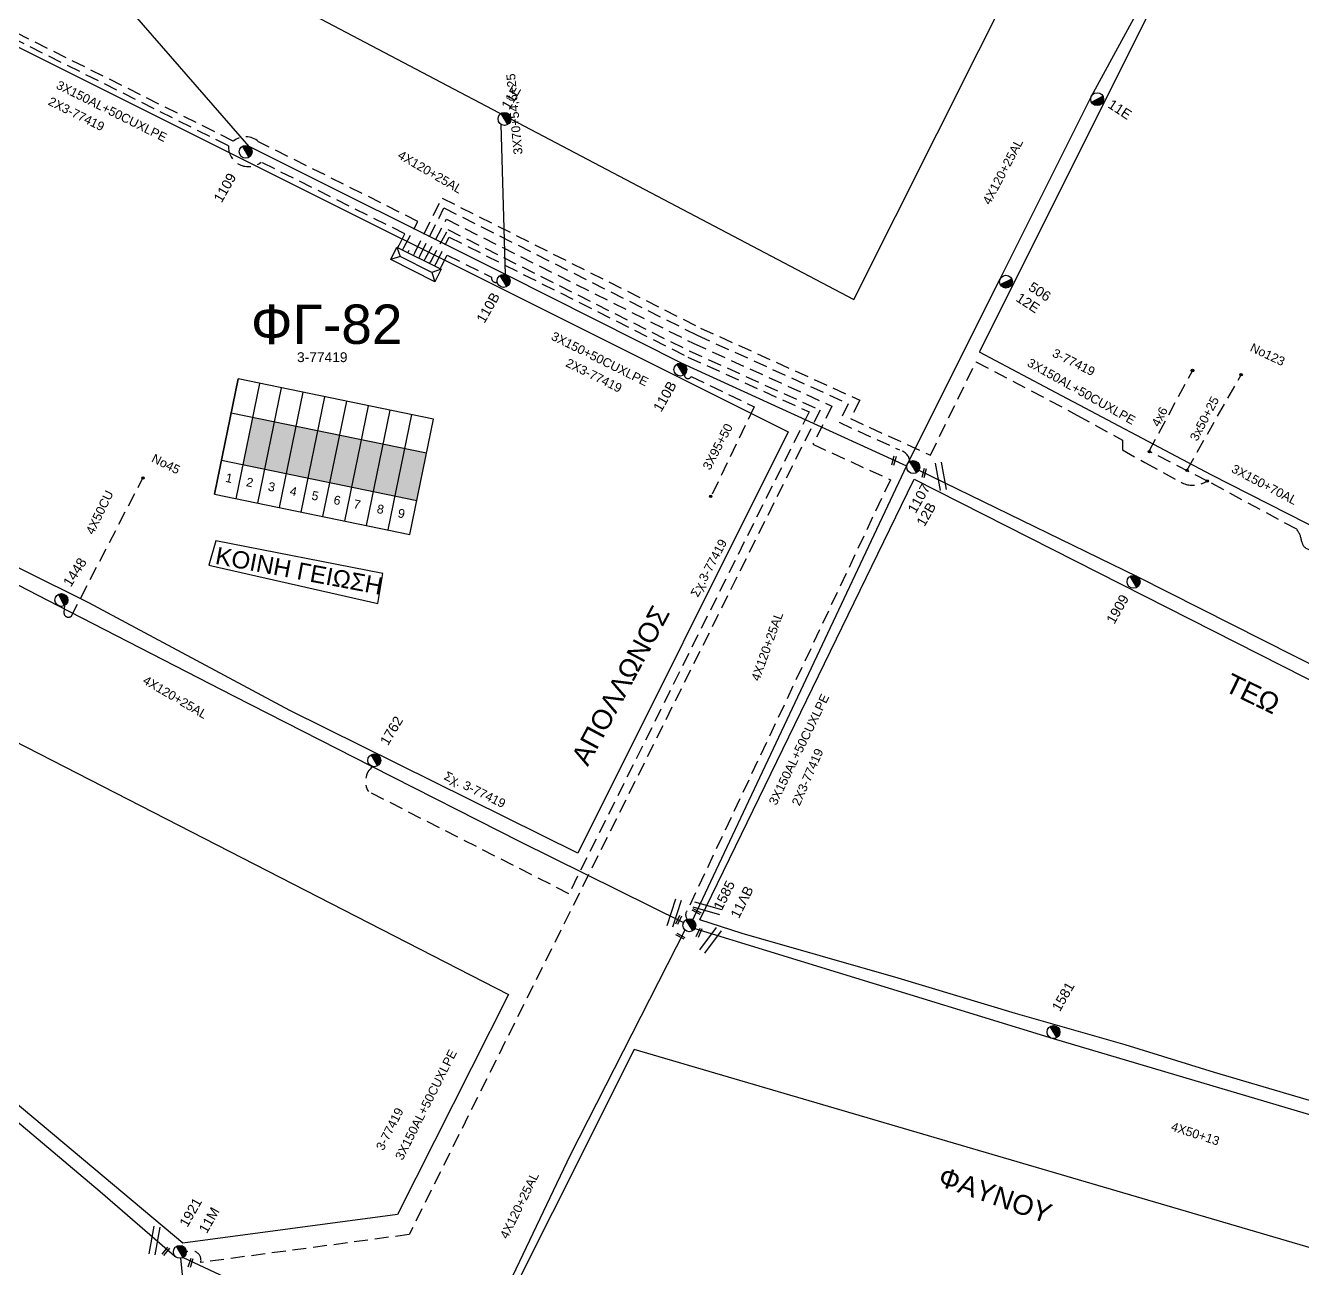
# Model space of a CAD drawing. Header units: millimetres. Extents: x 2662 to 4998, y 438 to 1235.
# Drawn here: x 4373.4 to 4490.6, y 810.6 to 924.7 of the extents above; entities that cross this region are included whole.
import ezdxf
from ezdxf.enums import TextEntityAlignment as Align

# ---------------------------------------------------------------- set-up
doc = ezdxf.new("R2010")
doc.units = ezdxf.units.MM
doc.linetypes.add('DASHED', pattern=[19.05, 12.7, -6.35])
for name, color, linetype in [('Άγνωστα', 7, 'Continuous'), ('Ασφαλειοκιβώτια Χ.Τ 9 αναχωρήσεων', 7, 'Continuous'), ('Γυμνά εναέρια ΧΤ (3Φ)   4x50CU', 7, 'Continuous'), ('Γυμνά εναέρια ΧΤ και ΦΟΠ (3Φ)   4x50+16AL', 7, 'Continuous'), ('Επιγραφές - Σχήματα', 7, 'Continuous'), ('Καλωδια ΧΤ    3Χ95+50', 7, 'DASHED'), ('Καλώδια ΧΤ   3x150+50CU', 7, 'DASHED'), ('Καλώδια ΧΤ   3x150+70AL', 7, 'DASHED'), ('Καλώδια ΧΤ   3x150AL+50CU', 7, 'DASHED'), ('Καλώδια ΧΤ   3x150AL+50XLPE', 7, 'DASHED'), ('Μηχανική τομή', 7, 'Continuous'), ('Στύλος ΦΜ', 7, 'Continuous'), ('Στύλος ΦΜ @ 1', 7, 'Continuous'), ('Συνδέσεις', 7, 'Continuous'), ('Συνεστραμμένα ΧΤ   3x70+54.6+25 AL', 7, 'SYN_LINE'), ('Συνεστραμμενα ΧΤ  4Χ120+25 Al', 7, 'Continuous'), ('Τομή', 7, 'Continuous'), ('Υπογεια καλωδια Παροχων ΧΤ 4Χ50', 7, 'DASHED'), ('Υποσταθμός πόλεως', 7, 'Continuous'), ('Υπόβαθρο ΔΕΗ', 7, 'Continuous'), ('Υπόγεια καλώδια Παροχών ΧΤ   4x6', 7, 'DASHED')]:
    doc.layers.add(name, color=color, linetype=linetype)
doc.styles.add('arial', font='ARIAL.TTF')
doc.styles.get("Standard").update_dxf_attribs({"font": 'ARIAL.TTF'})
doc.linetypes.add('SYN_LINE', pattern='A,0.5,-0.0001,["/\\/\\/\\/",Standard,S=0.1,R=0,X=0,Y=-0.05],-0.25', length=0.7501)

# ---------------------------------------------------------------- blocks, each defined once
blk = doc.blocks.new('ΤΟΜΗ')
at = {"layer": 'Τομή', "ltscale": 40}
for p, q in [((-5.68, 0), (5.68, 0)), ((5.68, -2.33), (-5.68, -2.33))]:
    blk.add_line(p, q, dxfattribs=at)
blk = doc.blocks.new('ΜΗΧΑΝΙΚΗ ΤΟΜΗ')
at = {"layer": 'Μηχανική τομή', "ltscale": 40}
for p, q in [((-1.89, 0.78), (1.89, 0.78)), ((1.89, 0), (-1.89, 0))]:
    blk.add_line(p, q, dxfattribs=at)
blk = doc.blocks.new('ΥΠΑΡΧΩΝ ΤΣΙΜΕΝΤΕΝΙΟΣ ΣΤΥΛΟΣ')
at = {"layer": 'Στύλος ΦΜ'}
blk.add_hatch(color=7, dxfattribs=at).paths.add_polyline_path([(-1.29, -2.28, 0.574793), (2.62, 0, 0.268822), (1.3, 2.27)])
at = {"layer": 'Στύλος ΦΜ', "color": 7}
blk.add_line((-1.29, -2.28), (1.3, 2.27), dxfattribs=at)
blk.add_circle((0, 0), 2.62, dxfattribs=at)
at = {"layer": 'Στύλος ΦΜ', "flags": 4}
for tag, p in [('ΑΡΙΘΜΟΣ', (-4.68, 8.05)), ('ΤΥΠΟΣ', (-4.91, 3.03))]:
    blk.add_attdef(tag, p, '', height=4, dxfattribs=at)
blk = doc.blocks.new('_ΣΥΝΔΕΣΗ')
at = {"layer": 'Συνδέσεις', "linetype": 'SYN_LINE', "ltscale": 40}
blk.add_hatch(color=256, dxfattribs=at).paths.add_polyline_path([(0.5, -0.01, 1), (-0.5, -0.01, 1)])
at = {"layer": 'Συνδέσεις'}
blk.add_circle((0, -0.01), 0.5, dxfattribs=at)
blk = doc.blocks.new('ΑΣΦΑΛΕΙΟΚΙΒΩΤΙΟ ΥΠΟΣΤΑΘΜΟΥ 9 ΑΝΑΧΩΡΗΣΕΩΝ')
at = {"layer": 'Ασφαλειοκιβώτια Χ.Τ 9 αναχωρήσεων', "ltscale": 40}
for p, q in [((-23.8, 40.36), (24.02, 40.36)), ((-9.72, 40.36), (-9.72, -40.64)), ((9.94, 40.36), (9.94, -40.64)), ((-23.8, 31.36), (24.02, 31.36)), ((-23.8, 22.36), (24.02, 22.36)), ((-23.8, 13.36), (24.02, 13.36)), ((-23.8, 4.36), (24.02, 4.36)), ((-23.8, -4.64), (24.02, -4.64)), ((-23.8, -13.64), (24.02, -13.64)), ((-23.8, -22.64), (24.02, -22.64)), ((-23.8, -31.64), (24.02, -31.64))]:
    blk.add_line(p, q, dxfattribs=at)
at = {"layer": 'Ασφαλειοκιβώτια Χ.Τ 9 αναχωρήσεων'}
blk.add_lwpolyline([(-23.8, -40.64), (24.02, -40.64), (24.02, 40.36), (-23.8, 40.36)], close=True, dxfattribs=at)
for s, p in [('1', (-17.96, 37.24)), ('2', (-17.96, 28.67)), ('3', (-17.96, 19.6)), ('4', (-17.96, 10.58)), ('5', (-17.96, 1.57)), ('6', (-17.96, -7.57)), ('7', (-17.96, -15.81)), ('8', (-17.96, -25.5)), ('9', (-17.96, -34.19))]:
    blk.add_text(s, height=3.6, rotation=270, dxfattribs=at).set_placement(p)
at = {"layer": 'Ασφαλειοκιβώτια Χ.Τ 9 αναχωρήσεων', "ltscale": 40}
for tag, height, p in [('ΟΝΟΜΑ', 5, (-0.16, 44.31)), ('ΚΕΙΜΕΝΟ 1', 2, (17.06, 35.59)), ('ΚΕΙΜΕΝΟ 2', 2, (17.06, 26.88)), ('ΚΕΙΜΕΝΟ 3', 2, (17.06, 17.69)), ('ΚΕΙΜΕΝΟ 4', 2, (17.06, 8.71)), ('ΚΕΙΜΕΝΟ 5', 2, (17.06, -0.13)), ('ΚΕΙΜΕΝΟ 6', 2, (17.06, -9.05)), ('ΚΕΙΜΕΝΟ 7', 2, (17.06, -18.13)), ('ΚΕΙΜΕΝΟ 8', 2, (17.06, -26.85)), ('ΚΕΙΜΕΝΟ 9', 2, (17.06, -35.99)), ('ΣΧ', 2, (-0.1, -42.64))]:
    blk.add_attdef(tag, text='', height=height, dxfattribs=at).set_placement(p, align=Align.MIDDLE_CENTER)
blk = doc.blocks.new('ΥΠΟΣΤΑΘΜΟΣ ΠΟΛΕΩΣ 9 ΑΝΑΧΩΡΗΣΕΩΝ')
at = {"layer": 'Υποσταθμός πόλεως', "ltscale": 40}
for p, q in [((-9.63, -2.82), (-9.63, -4)), ((-7.12, -2.82), (-7.12, -4)), ((-4.84, -2.82), (-4.84, -4)), ((-2.36, -2.82), (-2.36, -4)), ((0.09, -2.82), (0.09, -4)), ((2.55, -2.82), (2.55, -4)), ((5.02, -2.82), (5.02, -4)), ((7.48, -2.82), (7.48, -4)), ((9.61, -2.82), (9.61, -4))]:
    blk.add_line(p, q, dxfattribs=at)
blk.add_lwpolyline([(-10.02, 2.82), (10.02, 2.82), (10.02, -2.82), (-10.02, -2.82)], close=True, dxfattribs=at)
for points in [[(-7.21, 0), (-10.02, 2.82)], [(-10.02, -2.82), (-7.21, 0)], [(-7.21, 0), (7.21, 0)], [(7.21, 0), (10.02, 2.82)], [(10.02, -2.82), (7.21, 0)]]:
    blk.add_lwpolyline(points, dxfattribs=at)
at = {"layer": 'Υποσταθμός πόλεως', "linetype": 'SYN_LINE', "ltscale": 40, "flags": 1}
for tag, p in [('ΜΕΤΑΣΧΗΜΑΤΙΣΜΟΣ', (10.79, 1.71)), ('ΙΣΧΥΣ', (10.77, -1.08)), ('ΑΡΙΘΜΟΣ', (10.89, -3.8))]:
    blk.add_attdef(tag, p, '', height=1.8, dxfattribs=at)

msp = doc.modelspace()

# ---------------------------------------------------------------- hatches: boundary and pattern name
at = {"layer": 'Ασφαλειοκιβώτια Χ.Τ 9 αναχωρήσεων'}
h = msp.add_hatch(color=173, dxfattribs=at)
h.dxf.hatch_style = 1
h.paths.add_polyline_path([(4394.25, 888.75), (4393.35, 884.4), (4395.35, 883.99), (4396.24, 888.34)])
h = msp.add_hatch(color=30, dxfattribs=at)
h.dxf.hatch_style = 1
h.paths.add_polyline_path([(4396.24, 888.34), (4395.35, 883.99), (4397.34, 883.58), (4398.23, 887.93)])
h = msp.add_hatch(color=6, dxfattribs=at)
h.dxf.hatch_style = 1
h.paths.add_polyline_path([(4398.23, 887.93), (4397.34, 883.58), (4399.33, 883.17), (4400.22, 887.52)])
h = msp.add_hatch(color=133, dxfattribs=at)
h.dxf.hatch_style = 1
h.paths.add_polyline_path([(4400.22, 887.52), (4399.33, 883.17), (4401.32, 882.76), (4402.22, 887.11)])
h = msp.add_hatch(color=85, dxfattribs=at)
h.dxf.hatch_style = 1
h.paths.add_polyline_path([(4402.22, 887.11), (4401.32, 882.76), (4403.32, 882.35), (4404.21, 886.7)])
h = msp.add_hatch(color=2, dxfattribs=at)
h.dxf.hatch_style = 1
h.paths.add_polyline_path([(4404.21, 886.7), (4403.32, 882.35), (4405.31, 881.94), (4406.2, 886.29)])
h = msp.add_hatch(color=1, dxfattribs=at)
h.dxf.hatch_style = 1
h.paths.add_polyline_path([(4406.2, 886.29), (4405.31, 881.94), (4407.3, 881.53), (4408.19, 885.89)])
h = msp.add_hatch(color=5, dxfattribs=at)
h.dxf.hatch_style = 1
h.paths.add_polyline_path([(4408.19, 885.89), (4407.3, 881.53), (4409.29, 881.13), (4410.19, 885.48)])

# ---------------------------------------------------------------- linework, layer by layer
at = {"layer": 'Άγνωστα', "color": 30, "linetype": 'DASHED', "ltscale": 0.1}
msp.add_lwpolyline([(4479.97, 883.88), (4484.94, 892.66)], dxfattribs=at)
at = {"layer": 'Γυμνά εναέρια ΧΤ και ΦΟΠ (3Φ)   4x50+16AL', "color": 62, "linetype": 'Continuous', "ltscale": 0.1}
msp.add_lwpolyline([(4434.8, 841.82), (4467.68, 831.73), (4507.72, 819.87), (4537.57, 811.49)], dxfattribs=at)
at = {"layer": 'Επιγραφές - Σχήματα', "color": 190}
msp.add_lwpolyline([(4390.2, 875.18), (4405.71, 871.65), (4406.19, 874.4), (4390.84, 877.42)], close=True, dxfattribs=at)
at = {"layer": 'Καλωδια ΧΤ    3Χ95+50', "color": 1, "linetype": 'DASHED', "ltscale": 0.1}
msp.add_lwpolyline([(4433.86, 892.68, 0.888286), (4434.48, 892.5), (4440.26, 889.7), (4436.27, 881.46)], format="xyb", dxfattribs=at)
at = {"layer": 'Καλώδια ΧΤ   3x150+70AL', "color": 30, "ltscale": 0.1}
msp.add_lwpolyline([(4492.76, 876.9), (4492.76, 876.9, -0.319457), (4490.93, 876.72, -0.228864), (4490.51, 877.33, 0.119613), (4490.05, 878.47), (4481.86, 882.89), (4476.49, 885.63)], format="xyb", dxfattribs=at)
at = {"layer": 'Καλώδια ΧΤ   3x150AL+50CU', "color": 30, "ltscale": 0.1}
msp.add_lwpolyline([(4409.1, 903.85), (4411.61, 908.87), (4435.34, 896.94), (4449.94, 890.33), (4449.09, 888.63), (4456.43, 885.27), (4460.61, 893.84), (4460.61, 893.84), (4469.88, 888.96), (4474.06, 886.65), (4474.06, 885.75), (4476.11, 884.61), (4479.43, 882.79, 0.231453), (4481.36, 882.68), (4481.86, 882.89)], format="xyb", dxfattribs=at)
at = {"layer": 'Καλώδια ΧΤ   3x150AL+50XLPE', "color": 6, "linetype": 'DASHED', "ltscale": 0.1}
msp.add_lwpolyline([(4408.11, 904.35), (4409.39, 906.73), (4394.77, 914.04, 0.369416), (4392.45, 914.1), (4366.15, 927.23), (4367.48, 929.91), (4359.99, 933.62, 1.055549), (4359.58, 933.27), (4359.83, 933.14)], format="xyb", dxfattribs=at)
at = {"layer": 'Καλώδια ΧΤ   3x150AL+50XLPE', "color": 85, "linetype": 'DASHED', "ltscale": 0.1}
msp.add_lwpolyline([(4407.68, 904.56), (4408.19, 905.59), (4395.01, 912.17, -0.643115), (4392, 913.67), (4365.28, 927.01, 0.591262), (4365.5, 928.34)], format="xyb", dxfattribs=at)
at = {"layer": 'Καλώδια ΧΤ   3x150AL+50XLPE', "color": 5, "linetype": 'DASHED', "ltscale": 0.1}
msp.add_lwpolyline([(4409.6, 903.6), (4411.78, 907.97), (4435.01, 896.29), (4448.89, 890), (4448.04, 888.29), (4453.6, 885.75, -0.31223), (4454.55, 884.69)], format="xyb", dxfattribs=at)
at = {"layer": 'Καλώδια ΧΤ   3x150AL+50XLPE', "color": 2, "linetype": 'DASHED', "ltscale": 0.1}
msp.add_lwpolyline([(4410.54, 902.98), (4412.15, 905.98), (4434.29, 894.85), (4446.31, 889.41), (4408.59, 813.74), (4389.47, 811.17, 0.668994), (4388.14, 812.11)], format="xyb", dxfattribs=at)
at = {"layer": 'Καλώδια ΧΤ   3x150AL+50XLPE', "color": 133, "linetype": 'DASHED', "ltscale": 0.1}
msp.add_lwpolyline([(4410.1, 903.35), (4412.01, 906.93), (4434.66, 895.55), (4447.39, 889.78), (4445.65, 886.27), (4452.75, 883.02), (4434.1, 843.46, 0.379892), (4434.12, 842.7)], format="xyb", dxfattribs=at)
at = {"layer": 'Καλώδια ΧΤ   3x150AL+50XLPE', "color": 173, "linetype": 'DASHED', "ltscale": 0.1}
msp.add_lwpolyline([(4411.06, 902.87), (4412.26, 905.29), (4434.18, 894.28), (4445.3, 889.24), (4423.25, 845.02), (4404.86, 854.39, -0.392047), (4405.24, 856.68)], format="xyb", dxfattribs=at)
at = {"layer": 'Καλώδια ΧΤ   3x150AL+50XLPE', "color": 1, "linetype": 'DASHED', "ltscale": 0.1}
msp.add_lwpolyline([(4411.57, 902.62), (4412.08, 903.64), (4416.15, 901.61, 0.586352), (4416.68, 901.16)], format="xyb", dxfattribs=at)
at = {"layer": 'Συνεστραμμένα ΧΤ   3x70+54.6+25 AL', "color": 1, "linetype": 'SYN_LINE', "ltscale": 10}
for points in [[(4454.26, 884.27), (4433.65, 893.7), (4417.49, 901.82), (4393.92, 913.61), (4370.37, 940.64)], [(4417.43, 901.83), (4417.05, 915.62)]]:
    msp.add_lwpolyline(points, dxfattribs=at)
at = {"layer": 'Συνεστραμμενα ΧΤ  4Χ120+25 Al', "color": 5, "linetype": 'SYN_LINE', "ltscale": 10}
for points in [[(4454.24, 884.28), (4454.24, 884.28), (4462.83, 901.46), (4471.2, 918.22), (4480.29, 934.93)], [(4454.24, 884.28), (4434.51, 842.4)]]:
    msp.add_lwpolyline(points, dxfattribs=at)
at = {"layer": 'Συνεστραμμενα ΧΤ  4Χ120+25 Al', "color": 173, "linetype": 'SYN_LINE', "ltscale": 10}
msp.add_lwpolyline([(4345.97, 888.14), (4360.82, 879.49), (4376.36, 871.48), (4392.48, 863.18), (4405.13, 856.73), (4418.74, 849.8), (4433.77, 842.39)], dxfattribs=at)
at = {"layer": 'Συνεστραμμενα ΧΤ  4Χ120+25 Al', "color": 6, "linetype": 'SYN_LINE', "ltscale": 10}
msp.add_lwpolyline([(4455.37, 883.91), (4475.41, 874.13), (4507.11, 858.11), (4544, 838.68)], dxfattribs=at)
at = {"layer": 'Συνεστραμμενα ΧΤ  4Χ120+25 Al', "color": 85, "linetype": 'SYN_LINE', "ltscale": 10}
msp.add_lwpolyline([(4324.97, 844.95), (4333.64, 843.98), (4343.9, 842.83), (4347.79, 842.39), (4351.37, 841.95), (4363.65, 831.46), (4368.64, 827.45), (4380.24, 817.69), (4386.83, 811.97), (4387.17, 811.69)], dxfattribs=at)
at = {"layer": 'Συνεστραμμενα ΧΤ  4Χ120+25 Al', "color": 133, "linetype": 'SYN_LINE', "ltscale": 10}
for points in [[(4433.9, 841.69), (4423.36, 821.01), (4413.72, 800.81)], [(4387.85, 811.64), (4413.15, 799.78), (4438.81, 783.73), (4463.49, 778.47)]]:
    msp.add_lwpolyline(points, dxfattribs=at)
at = {"layer": 'Συνεστραμμενα ΧΤ  4Χ120+25 Al', "color": 2, "linetype": 'SYN_LINE', "ltscale": 10}
msp.add_lwpolyline([(4387.61, 811.56), (4389.38, 794.03)], dxfattribs=at)
at = {"layer": 'Υπογεια καλωδια Παροχων ΧΤ 4Χ50', "color": 5, "linetype": 'DASHED', "ltscale": 0.1}
msp.add_lwpolyline([(4376.96, 871.46), (4376.91, 870.85, 0.638252), (4377.57, 870.48), (4384.16, 883.18)], format="xyb", dxfattribs=at)
at = {"layer": 'Υπόβαθρο ΔΕΗ'}
msp.add_lwpolyline([(4394.07, 965.81), (4378.95, 936.67), (4449.41, 899.55), (4464.7, 930.06)], close=True, dxfattribs=at)
for points in [[(4460.95, 894.78), (4490.69, 954.32), (4513.06, 924.9), (4536.12, 894.88), (4551.58, 875.3), (4552.97, 873.48), (4546.93, 850.76), (4503.31, 872.72), (4482.18, 883.47), (4466.93, 891.54), (4460.92, 894.72)], [(4424.07, 848.73), (4397.65, 861.84), (4379.19, 871.72), (4361.16, 880.68), (4354.01, 884.49), (4372.37, 922.91), (4443.36, 887.41), (4424.07, 848.73)], [(4435.26, 842.62), (4454.88, 882.95), (4454.95, 883.08), (4543.6, 838.1)], [(4407.52, 815.59), (4387.82, 812.94), (4339.18, 853.74), (4347.81, 871.62), (4417.71, 835.78), (4407.52, 815.59)], [(4543.63, 838.09), (4536.93, 812.59), (4482.51, 828.61), (4474.29, 831.14), (4464.23, 834.03), (4453.48, 837.28), (4439.15, 841.38), (4435.26, 842.62)], [(4414.26, 800.81), (4526.87, 776.82), (4533.43, 800.16), (4429.25, 830.71), (4414.26, 800.81)]]:
    msp.add_lwpolyline(points, dxfattribs=at)
at = {"layer": 'Υπόγεια καλώδια Παροχών ΧΤ   4x6', "color": 30, "ltscale": 0.1}
msp.add_lwpolyline([(4476.49, 885.63), (4480.47, 893.02)], dxfattribs=at)

# ---------------------------------------------------------------- block references
at = {"layer": 'Ασφαλειοκιβώτια Χ.Τ 9 αναχωρήσεων', "xscale": 0.2259914949150552, "yscale": 0.2259914949150552, "zscale": 0.2259914949150552, "rotation": 78.40048782280246}
msp.add_blockref('ΑΣΦΑΛΕΙΟΚΙΒΩΤΙΟ ΥΠΟΣΤΑΘΜΟΥ 9 ΑΝΑΧΩΡΗΣΕΩΝ', (4400.74, 885.12), dxfattribs=at)
at = {"layer": 'Μηχανική τομή'}
for p, xscale, yscale, zscale, rotation in [((4453.16, 884.74), 0.2259914949150552, 0.2259914949150552, 0.2259914949150552, 74.99357784337415), ((4455.94, 883.62), 0.2259914949150552, 0.2259914949150552, 0.2259914949150552, 74.99357784337415), ((4433.25, 842.65), 0.2259914949150552, 0.2259914949150552, 0.2259914949150552, 245.2524346522103), ((4435.01, 843.47), 0.2259914949150552, 0.2259914949150552, 0.2259914949150552, 151.617329338286), ((4433.53, 841.2), 0.2259914949150552, 0.2259914949150552, 0.2259914949150552, 151.617329338286), ((4435.12, 841.48), 0.2259914949150552, 0.2259914949150552, 0.2259914949150552, 245.2524346522103), ((4386.33, 812.15), 0.2259914949150553, 0.2259914949150553, 0.2259914949150553, 51.13323875634009), ((4388.62, 811.11), 0.2259914949150553, 0.2259914949150553, 0.2259914949150553, 71.60315091203833)]:
    msp.add_blockref('ΜΗΧΑΝΙΚΗ ΤΟΜΗ', p, dxfattribs=dict(at, xscale=xscale, yscale=yscale, zscale=zscale, rotation=rotation))
at = {"layer": 'Στύλος ΦΜ @ 1', "ltscale": 40}
ref = msp.add_blockref('ΥΠΑΡΧΩΝ ΤΣΙΜΕΝΤΕΝΙΟΣ ΣΤΥΛΟΣ', (4417.34, 916.14), dxfattribs=dict(at, xscale=0.2259914949150554, yscale=0.2259914949150554, zscale=0.2259914949150554, rotation=60.43658789886273))
ref.add_attrib('ΤΥΠΟΣ', '11E', (4417.79, 916.91), dxfattribs={"layer": 'Στύλος ΦΜ', "height": 0.904, "rotation": 60.4366, "flags": 4})
ref = msp.add_blockref('ΥΠΑΡΧΩΝ ΤΣΙΜΕΝΤΕΝΙΟΣ ΣΤΥΛΟΣ', (4471.73, 917.95), dxfattribs=dict(at, xscale=0.2259914949150553, yscale=0.2259914949150553, zscale=0.2259914949150553, rotation=326.9713278593818))
ref.add_attrib('ΑΡΙΘΜΟΣ', '11E', (4472.63, 917.24), dxfattribs={"layer": 'Στύλος ΦΜ', "height": 0.904, "rotation": 326.9713, "flags": 4})
ref = msp.add_blockref('ΥΠΑΡΧΩΝ ΤΣΙΜΕΝΤΕΝΙΟΣ ΣΤΥΛΟΣ', (4393.59, 913.12), dxfattribs=dict(at, xscale=0.2259914949150554, yscale=0.2259914949150554, zscale=0.2259914949150554, rotation=60.43658789886273))
ref.add_attrib('ΤΥΠΟΣ', '1109', (4391.38, 908.38), dxfattribs={"layer": 'Στύλος ΦΜ', "height": 0.904, "rotation": 60.4366, "flags": 4})
ref = msp.add_blockref('ΥΠΑΡΧΩΝ ΤΣΙΜΕΝΤΕΝΙΟΣ ΣΤΥΛΟΣ', (4417.26, 901.27), dxfattribs=dict(at, xscale=0.2259914949150554, yscale=0.2259914949150554, zscale=0.2259914949150554, rotation=60.43658789886273))
ref.add_attrib('ΤΥΠΟΣ', '110B', (4415.5, 897.31), dxfattribs={"layer": 'Στύλος ΦΜ', "height": 0.904, "rotation": 60.4366, "flags": 4})
ref = msp.add_blockref('ΥΠΑΡΧΩΝ ΤΣΙΜΕΝΤΕΝΙΟΣ ΣΤΥΛΟΣ', (4463.36, 901.2), dxfattribs=dict(at, xscale=0.2259914949150553, yscale=0.2259914949150553, zscale=0.2259914949150553, rotation=326.9713278593818))
ref.add_attrib('ΤΥΠΟΣ', '12E', (4464.19, 899.48), dxfattribs={"layer": 'Στύλος ΦΜ', "height": 0.904, "rotation": 326.9713, "flags": 4})
ref.add_attrib('ΑΡΙΘΜΟΣ', '506', (4465.34, 900.48), dxfattribs={"layer": 'Στύλος ΦΜ', "height": 0.904, "rotation": 326.9713, "flags": 4})
ref = msp.add_blockref('ΥΠΑΡΧΩΝ ΤΣΙΜΕΝΤΕΝΙΟΣ ΣΤΥΛΟΣ', (4433.48, 893.13), dxfattribs=dict(at, xscale=0.2259914949150554, yscale=0.2259914949150554, zscale=0.2259914949150554, rotation=60.43658789886273))
ref.add_attrib('ΤΥΠΟΣ', '110B', (4431.72, 889.17), dxfattribs={"layer": 'Στύλος ΦΜ', "height": 0.904, "rotation": 60.4366, "flags": 4})
ref = msp.add_blockref('ΥΠΑΡΧΩΝ ΤΣΙΜΕΝΤΕΝΙΟΣ ΣΤΥΛΟΣ', (4454.85, 884.18), dxfattribs=dict(at, xscale=0.2259914949150554, yscale=0.2259914949150554, zscale=0.2259914949150554, rotation=60.43658789886273))
ref.add_attrib('ΤΥΠΟΣ', '1107', (4455.07, 879.86), dxfattribs={"layer": 'Στύλος ΦΜ', "height": 0.904, "rotation": 60.4366, "flags": 4})
ref.add_attrib('ΑΡΙΘΜΟΣ', '12Β', (4455.88, 878.65), dxfattribs={"layer": 'Στύλος ΦΜ', "height": 0.904, "rotation": 60.4366, "flags": 4})
ref = msp.add_blockref('ΥΠΑΡΧΩΝ ΤΣΙΜΕΝΤΕΝΙΟΣ ΣΤΥΛΟΣ', (4376.68, 871.98), dxfattribs=dict(at, xscale=0.2259914949150554, yscale=0.2259914949150554, zscale=0.2259914949150554, rotation=57.52124589162437))
ref.add_attrib('ΑΡΙΘΜΟΣ', '1448', (4377.54, 873.11), dxfattribs={"layer": 'Στύλος ΦΜ', "height": 0.904, "rotation": 57.5212, "flags": 4})
ref = msp.add_blockref('ΥΠΑΡΧΩΝ ΤΣΙΜΕΝΤΕΝΙΟΣ ΣΤΥΛΟΣ', (4475.07, 873.65), dxfattribs=dict(at, xscale=0.2259914949150554, yscale=0.2259914949150554, zscale=0.2259914949150554, rotation=60.43658789886273))
ref.add_attrib('ΤΥΠΟΣ', '1909', (4473.3, 869.7), dxfattribs={"layer": 'Στύλος ΦΜ', "height": 0.904, "rotation": 60.4366, "flags": 4})
ref = msp.add_blockref('ΥΠΑΡΧΩΝ ΤΣΙΜΕΝΤΕΝΙΟΣ ΣΤΥΛΟΣ', (4405.39, 857.26), dxfattribs=dict(at, xscale=0.2259914949150554, yscale=0.2259914949150554, zscale=0.2259914949150554, rotation=59.24924177454155))
ref.add_attrib('ΑΡΙΘΜΟΣ', '1762', (4406.64, 858.55), dxfattribs={"layer": 'Στύλος ΦΜ', "height": 0.904, "rotation": 59.2492, "flags": 4})
ref = msp.add_blockref('ΥΠΑΡΧΩΝ ΤΣΙΜΕΝΤΕΝΙΟΣ ΣΤΥΛΟΣ', (4434.3, 842.13), dxfattribs=dict(at, xscale=0.2259914949150554, yscale=0.2259914949150554, zscale=0.2259914949150554, rotation=63.56721500158984))
ref.add_attrib('ΤΥΠΟΣ', '11ΛΒ', (4438.85, 842.67), dxfattribs={"layer": 'Στύλος ΦΜ', "height": 0.904, "rotation": 63.5672, "flags": 4})
ref.add_attrib('ΑΡΙΘΜΟΣ', '1585', (4437.28, 843.42), dxfattribs={"layer": 'Στύλος ΦΜ', "height": 0.904, "rotation": 63.5672, "flags": 4})
ref = msp.add_blockref('ΥΠΑΡΧΩΝ ΤΣΙΜΕΝΤΕΝΙΟΣ ΣΤΥΛΟΣ', (4467.72, 832.32), dxfattribs=dict(at, xscale=0.2259914949150554, yscale=0.2259914949150554, zscale=0.2259914949150554, rotation=60.43658789886273))
ref.add_attrib('ΑΡΙΘΜΟΣ', '1581', (4468.31, 834.14), dxfattribs={"layer": 'Στύλος ΦΜ', "height": 0.904, "rotation": 60.4366, "flags": 4})
ref = msp.add_blockref('ΥΠΑΡΧΩΝ ΤΣΙΜΕΝΤΕΝΙΟΣ ΣΤΥΛΟΣ', (4387.55, 812.15), dxfattribs=dict(at, xscale=0.2259914949150554, yscale=0.2259914949150554, zscale=0.2259914949150554, rotation=60.43658789886273))
ref.add_attrib('ΤΥΠΟΣ', '11Μ', (4390.02, 813.77), dxfattribs={"layer": 'Στύλος ΦΜ', "height": 0.904, "rotation": 60.4366, "flags": 4})
ref.add_attrib('ΑΡΙΘΜΟΣ', '1921', (4388.24, 814.34), dxfattribs={"layer": 'Στύλος ΦΜ', "height": 0.904, "rotation": 60.4366, "flags": 4})
at = {"layer": 'Συνδέσεις', "xscale": 0.2259914949150555, "yscale": 0.2259914949150555, "zscale": 0.2259914949150555}
for p in [(4480.48, 893.05), (4484.94, 892.67), (4476.52, 885.59), (4479.97, 883.88), (4384.16, 883.18), (4481.84, 882.9), (4436.27, 881.5)]:
    msp.add_blockref('_ΣΥΝΔΕΣΗ', p, dxfattribs=at)
at = {"layer": 'Τομή'}
for p, xscale, yscale, zscale, rotation in [((4457.64, 883.38), 0.2259914949150551, 0.2259914949150551, 0.2259914949150551, 280.6064270528397), ((4433.16, 843.18), 0.2259914949150552, 0.2259914949150552, 0.2259914949150552, 252.2386800208107), ((4435.88, 843.43), 0.2259914949150552, 0.2259914949150552, 0.2259914949150552, 163.9779264965972), ((4436.46, 840.59), 0.2259914949150552, 0.2259914949150552, 0.2259914949150552, 233.2569599124057), ((4385.48, 813.14), 0.2259914949150551, 0.2259914949150551, 0.2259914949150551, 259.9926057896498)]:
    msp.add_blockref('ΤΟΜΗ', p, dxfattribs=dict(at, xscale=xscale, yscale=yscale, zscale=zscale, rotation=rotation))
at = {"layer": 'Υποσταθμός πόλεως', "xscale": 0.2259914949153606, "yscale": 0.2259914949153606, "zscale": 0.2259914949153606, "rotation": 153.4577556779487}
msp.add_blockref('ΥΠΟΣΤΑΘΜΟΣ ΠΟΛΕΩΣ 9 ΑΝΑΧΩΡΗΣΕΩΝ', (4409.21, 902.78), dxfattribs=at)

# ---------------------------------------------------------------- texts
at = {"ltscale": 40, "insert": (4394.06, 899.1), "char_height": 3.6159, "width": 19.1112, "attachment_point": 1, "style": 'arial'}
msp.add_mtext('{\\fArial|b0|i0|c204|p34;Ф}Γ-82', dxfattribs=at)
at = {"layer": 'Άγνωστα', "ltscale": 40, "width": 62.5458, "attachment_point": 1, "style": 'arial'}
for s, insert, char_height, rotation in [('3X70+54,6+25', (4418.19, 912.83), 0.8136, 95.3201), ('3X150AL+50CUXLPE', (4376.49, 919.7), 0.8136, 333.5015), ('2X3-77419', (4375.75, 918.2), 0.814, 333.5015), ('4X120+25AL', (4461.17, 908.57), 0.814, 62.2367), ('4X120+25AL', (4407.88, 913.29), 0.814, 329.6165), ('Νο123', (4486.03, 895.6), 0.814, 334.7298), ('2X3-77419', (4423.24, 894.2), 0.814, 333.4874), ('3-77419', (4467.9, 895.1), 0.814, 333.4874), ('3x50+25', (4480.19, 886.87), 0.814, 62.4068), ('3X95+50', (4435.48, 884.21), 0.814, 62.4068), ('Νο45', (4385.24, 885.44), 0.814, 333.4234), ('4X120+25AL', (4439.95, 864.75), 0.814, 70.3617), ('4X120+25AL', (4384.48, 865.08), 0.814, 329.6165), ('3X150AL+50CUXLPE', (4441.55, 853.43), 0.8136, 63.9925), ('2X3-77419', (4443.67, 853.34), 0.814, 66.5581), ('Σχ. 3-77419', (4412.07, 856.29), 0.8136, 333.7928), ('3-77419', (4405.5, 821.75), 0.814, 63.2575), ('4X50+13', (4478.69, 824.09), 0.814, 341.9409), ('4X120+25AL', (4416.88, 813.63), 0.814, 63.7707)]:
    msp.add_mtext(s, dxfattribs=dict(at, insert=insert, char_height=char_height, rotation=rotation))
at = {"layer": 'Άγνωστα', "insert": (4398.3, 894.72), "char_height": 0.904, "width": 19.0092, "attachment_point": 1}
msp.add_mtext('3-77419', dxfattribs=at)
at = {"layer": 'Γυμνά εναέρια ΧΤ (3Φ)   4x50CU', "ltscale": 40, "insert": (4378.88, 878.27), "char_height": 0.814, "width": 62.5458, "attachment_point": 1, "rotation": 64.1926, "style": 'arial'}
msp.add_mtext('4X50CU', dxfattribs=at)
at = {"layer": 'Επιγραφές - Σχήματα', "color": 190, "insert": (4391.01, 876.87), "char_height": 1.5819, "width": 15.8787, "attachment_point": 1, "rotation": 349.3541}
msp.add_mtext('KOINH ΓΕΙΩΣΗ', dxfattribs=at)
at = {"layer": 'Επιγραφές - Σχήματα', "insert": (4434.37, 872.55), "char_height": 0.814, "width": 13.561, "attachment_point": 1, "rotation": 62.1152}
msp.add_mtext('Σχ.3-77419', dxfattribs=at)
at = {"layer": 'Επιγραφές - Σχήματα', "ltscale": 40, "width": 19.1112, "attachment_point": 1, "style": 'arial'}
for s, insert, char_height, rotation in [('ΑΠΟΛΛΩΝΟΣ', (4423.39, 857.49), 1.808, 61.8645), ('TEΩ', (4484.09, 865.31), 1.808, 334.0746), ('{\\fArial|b0|i0|c204|p34;Ф}AYNOY', (4457.6, 820), 1.8079, 340.6092)]:
    msp.add_mtext(s, dxfattribs=dict(at, insert=insert, char_height=char_height, rotation=rotation))
at = {"layer": 'Καλώδια ΧΤ   3x150+50CU', "ltscale": 40, "insert": (4421.91, 896.65), "char_height": 0.8136, "width": 62.5458, "attachment_point": 1, "rotation": 333.4874, "style": 'arial'}
msp.add_mtext('3X150+50CUXLPE', dxfattribs=at)
at = {"layer": 'Καλώδια ΧΤ   3x150+70AL', "ltscale": 40, "insert": (4484.35, 884.48), "char_height": 0.814, "width": 62.5458, "attachment_point": 1, "rotation": 332.2233, "style": 'arial'}
msp.add_mtext('3X150+70AL', dxfattribs=at)
at = {"layer": 'Καλώδια ΧΤ   3x150AL+50CU', "ltscale": 40, "char_height": 0.8136, "width": 62.5458, "attachment_point": 1, "style": 'arial'}
for insert, rotation in [((4465.63, 894.22), 330.5791), ((4407.26, 820.86), 63.2575)]:
    msp.add_mtext('3X150AL+50CUXLPE', dxfattribs=dict(at, insert=insert, rotation=rotation))
at = {"layer": 'Υπόγεια καλώδια Παροχών ΧΤ   4x6', "ltscale": 40, "insert": (4476.67, 888.18), "char_height": 0.814, "width": 62.5458, "attachment_point": 1, "rotation": 62.4068, "style": 'arial'}
msp.add_mtext('4x6', dxfattribs=at)

doc.saveas('drawing.dxf')
